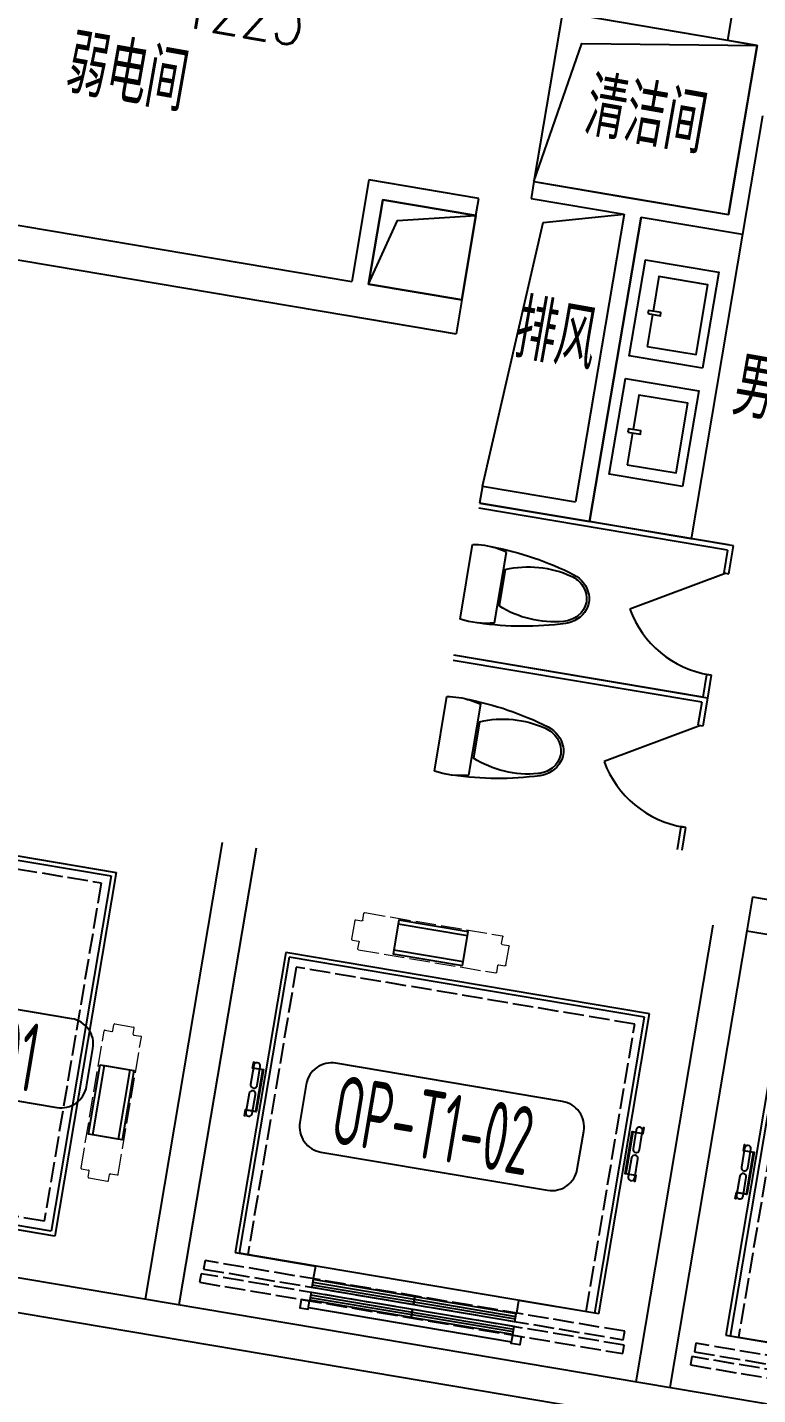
# Model space of a CAD drawing. Extents: x 12199666 to 24617114, y 1197707 to 2548648.
# Drawn here: x 12426150 to 12430405, y 1243874 to 1251845 of the extents above; entities that cross this region are included whole.
import ezdxf
from ezdxf.enums import TextEntityAlignment as Align

# ---------------------------------------------------------------- set-up
doc = ezdxf.new("R2010")
doc.units = 0
doc.header["$LTSCALE"] = 10
doc.header["$MEASUREMENT"] = 0
doc.linetypes.add('TX-CORE-T1-F10$0$T2X-LIFT$0$ACAD_ISO02W100', pattern=[15, 12, -3])
doc.linetypes.add('TX-CORE-T1-F11$0$T2X-LIFT$0$ACAD_ISO02W100', pattern=[15, 12, -3])
for name, color, linetype in [('TX-CORE-T1-F10$0$A-FIXT', 55, 'Continuous'), ('TX-CORE-T1-F10$0$A-SHFT', 161, 'Continuous'), ('TX-CORE-T1-F10$0$A-TEXT', 4, 'Continuous'), ('TX-CORE-T1-F10$0$A-WALL-CONC', 6, 'Continuous'), ('TX-CORE-T1-F10$0$PX-J-PLAN-F1$0$A-SYMB-NAME2', 4, 'Continuous'), ('TX-CORE-T1-F10$0$PX-J-PLAN-F1$0$A-SYMB-NUMB-T', 10, 'Continuous'), ('TX-CORE-T1-F10$0$T2X-LIFT$0$CONT_35', 2, 'Continuous'), ('TX-CORE-T1-F10$0$T2X-LIFT$0$DASH_25', 1, 'TX-CORE-T1-F10$0$T2X-LIFT$0$ACAD_ISO02W100'), ('TX-CORE-T1-F10$0$T2X-LIFT$0$DASH_35', 2, 'TX-CORE-T1-F10$0$T2X-LIFT$0$ACAD_ISO02W100'), ('TX-CORE-T1-F10$0$T2X-LIFT$0$DIM_35', 7, 'Continuous'), ('TX-CORE-T1-F10$0$WALL', 9, 'Continuous'), ('TX-CORE-T1-F10$0$WINDOW', 4, 'Continuous'), ('TX-CORE-T1-F10$0$WINDOW_TEXT', 7, 'Continuous'), ('TX-CORE-T1-F11$0$A-FIXT', 55, 'Continuous'), ('TX-CORE-T1-F11$0$A-SHFT', 161, 'Continuous'), ('TX-CORE-T1-F11$0$A-TEXT', 4, 'Continuous'), ('TX-CORE-T1-F11$0$A-WALL-CONC', 6, 'Continuous'), ('TX-CORE-T1-F11$0$PX-J-PLAN-F1$0$A-SYMB-NAME2', 4, 'Continuous'), ('TX-CORE-T1-F11$0$PX-J-PLAN-F1$0$A-SYMB-NUMB-T', 10, 'Continuous'), ('TX-CORE-T1-F11$0$T2X-LIFT$0$CONT_35', 2, 'Continuous'), ('TX-CORE-T1-F11$0$T2X-LIFT$0$DASH_25', 1, 'TX-CORE-T1-F11$0$T2X-LIFT$0$ACAD_ISO02W100'), ('TX-CORE-T1-F11$0$T2X-LIFT$0$DASH_35', 2, 'TX-CORE-T1-F11$0$T2X-LIFT$0$ACAD_ISO02W100'), ('TX-CORE-T1-F11$0$T2X-LIFT$0$DIM_35', 7, 'Continuous'), ('TX-CORE-T1-F11$0$WALL', 9, 'Continuous'), ('TX-CORE-T1-F11$0$WINDOW', 4, 'Continuous'), ('TX-CORE-T1-F11$0$WINDOW_TEXT', 7, 'Continuous')]:
    doc.layers.add(name, color=color, linetype=linetype)
doc.styles.add('TX-CORE-T1-F10$0$_TCH_WINDOW', font='SIMPLEX', dxfattribs={"height": 3.5, "bigfont": 'GBCBIG'})
doc.styles.add('TX-CORE-T1-F10$0$PX-J-PLAN-F1$0$XD2008', font='xd-hzs.shx', dxfattribs={"width": 0.7, "bigfont": 'xd-hztxt.shx'})
doc.styles.add('TX-CORE-T1-F10$0$T2X-CORE-1F$0$XD2008', font='xd-hzs.shx', dxfattribs={"width": 0.7, "bigfont": 'xd-hztxt.shx'})
doc.styles.add('TX-CORE-T1-F11$0$_TCH_WINDOW', font='SIMPLEX', dxfattribs={"height": 3.5, "bigfont": 'GBCBIG'})
doc.styles.add('TX-CORE-T1-F11$0$PX-J-PLAN-F1$0$XD2008', font='xd-hzs.shx', dxfattribs={"width": 0.7, "bigfont": 'xd-hztxt.shx'})
doc.styles.add('TX-CORE-T1-F11$0$T2X-CORE-1F$0$XD2008', font='xd-hzs.shx', dxfattribs={"width": 0.7, "bigfont": 'xd-hztxt.shx'})

# ---------------------------------------------------------------- blocks, each defined once
blk = doc.blocks.new('TX-CORE-T1-F10$0$SM平面图（下）3.4$0$$plan$00000388')
at = {"color": 0, "linetype": 'ByBlock', "lineweight": -2}
for p, q in [((-202.5, -209.5), (-202.5, 209.5)), ((0, -220.8), (0, 220.8)), ((-211.8, 107.7), (-211.8, -107.7))]:
    blk.add_line(p, q, dxfattribs=at)
at = {"color": 0, "linetype": 'ByBlock', "lineweight": -2, "flags": 128}
blk.add_lwpolyline([(-202.5, -209.5), (-151.6, -220.9), (-102.2, -226.4), (-50.2, -226.4), (0, -220.8)], dxfattribs=at)
at = {"color": 0, "linetype": 'ByBlock', "lineweight": -2}
for centre, radius, start, end in [((-70.5, -1596.9), 1822.9, 91.22237, 107.24774), ((-76.2, -236.2), 463.3, 97.73995, 105.82198), ((-76.2, -236.2), 463.3, 80.53768, 97.73995), ((-562.5, -12.2), 163.6, 107.24774, 159.54761), ((-580.4, 0), 128.7, 136.85426, 223.14574), ((-555.5, -23.3), 162.7, 104.77857, 136.85426), ((-443.4, -448.2), 602.2, 67.37374, 104.77857), ((-595.2, 0), 128.7, 159.54761, 200.45239), ((-562.5, 12.2), 163.6, 200.45239, 252.75226), ((-555.5, 23.3), 162.7, 223.14574, 255.22143), ((-70.5, 1596.9), 1822.9, 252.75226, 268.77763), ((-443.4, 448.2), 602.2, 255.22143, 292.62626)]:
    blk.add_arc(centre, radius, start, end, dxfattribs=at)
blk = doc.blocks.new('TX-CORE-T1-F10$0$$DorLib2D$00000228')
at = {"color": 0, "linetype": 'ByBlock', "lineweight": -2}
blk.add_line((0.5, 0), (0, 0.866), dxfattribs=at)
blk.add_arc((0.5, 0), 1, 120, 180, dxfattribs=at)
blk = doc.blocks.new('TX-CORE-T1-F10$0$fds123fg')
at = {"layer": 'TX-CORE-T1-F10$0$A-FIXT'}
for p, q in [((19820, 12265), (19820, 12400)), ((19850, 12400), (19850, 12265)), ((19850, 12265), (19820, 12265)), ((19820, 11530), (19820, 11665)), ((19820, 11665), (19850, 11665)), ((19850, 11665), (19850, 11500)), ((19820, 11530), (18350, 11530)), ((19820, 11500), (18350, 11500)), ((19850, 11500), (18350, 11500))]:
    blk.add_line(p, q, dxfattribs=at)
at = {"layer": 'TX-CORE-T1-F10$0$A-FIXT', "extrusion": (9.4585e-31, -6.59532e-29, -1), "xscale": 599.9999999999997, "yscale": 599.9999999999997, "zscale": 599.9999999999997, "rotation": 269.9999748658443}
blk.add_blockref('TX-CORE-T1-F10$0$$DorLib2D$00000228', (-19835, 11965), dxfattribs=at)
at = {"layer": 'TX-CORE-T1-F10$0$A-FIXT', "rotation": 179.9981894674711}
blk.add_blockref('TX-CORE-T1-F10$0$SM平面图（下）3.4$0$$plan$00000388', (18350, 11965), dxfattribs=at)
blk = doc.blocks.new('TX-CORE-T1-F10$0$$plan$00003701')
at = {"color": 0, "linetype": 'ByBlock', "lineweight": -2, "flags": 128}
for points in [[(-283, -432.9), (-283, 0), (283.1, 0), (283.1, -432.9), (-283, -432.9)], [(-23.3, -66.1), (-23.3, -139.5), (-4.1, -139.5), (-4.1, -66.1), (-23.3, -66.1)], [(-23.3, -93.2), (-211.9, -93.2)], [(-211.9, -93.2), (-211.9, -382.1), (200.2, -382.1), (200.2, -93.2), (-4.1, -93.2)]]:
    blk.add_lwpolyline(points, dxfattribs=at)
blk = doc.blocks.new('*U60')
at = {"layer": 'TX-CORE-T1-F10$0$T2X-LIFT$0$DASH_25', "lineweight": 20}
for p, q in [((-110, -406.6), (-110, 404.6)), ((-105.4, 409.2), (-64.6, 409.2)), ((-60, 413.8), (-60, 449.7)), ((-55.4, 454.3), (55.4, 454.3)), ((60, 413.8), (60, 449.7)), ((64.6, 409.2), (105.4, 409.2)), ((110, -406.6), (110, 404.6)), ((-105.4, -411.2), (-64.6, -411.2)), ((-60, -451.1), (-60, -415.8)), ((-55.4, -455.7), (55.4, -455.7)), ((60, -451.1), (60, -415.8)), ((64.6, -411.2), (105.4, -411.2))]:
    blk.add_line(p, q, dxfattribs=at)
for centre, start, end in [((-105.4, 404.6), 90, 180), ((-64.6, 413.8), 270, 0), ((-55.4, 449.7), 90, 180), ((55.4, 449.7), 0, 90), ((64.6, 413.8), 180, 270), ((105.4, 404.6), 0, 90), ((-105.4, -406.6), 180, 270), ((-64.6, -415.8), 0, 90), ((-55.4, -451.1), 180, 270), ((55.4, -451.1), 270, 0), ((64.6, -415.8), 90, 180), ((105.4, -406.6), 270, 0)]:
    blk.add_arc(centre, 4.61, start, end, dxfattribs=at)
blk = doc.blocks.new('TX-CORE-T1-F10$0$T2X-LIFT$0$M001488191_T2-P-01_06__Elevator')
at = {"layer": 'TX-CORE-T1-F10$0$T2X-LIFT$0$CONT_35'}
for p, q in [((1075, 820), (-1075, 820)), ((-1075, 820), (-1075, -955)), ((1075, -955), (1075, 820)), ((1050, 795), (-1050, 795)), ((-1050, 795), (-1050, -955)), ((1050, -955), (1050, 795)), ((1050, -955), (-1050, -955)), ((-600, -1200), (600, -1200))]:
    blk.add_line(p, q, dxfattribs=at)
at = {"layer": 'TX-CORE-T1-F10$0$T2X-LIFT$0$CONT_35', "color": 4, "linetype": 'TX-CORE-T1-F10$0$T2X-LIFT$0$ACAD_ISO02W100'}
for p, q in [((-1000, 745), (-1000, -955)), ((1000, 745), (-1000, 745)), ((1000, -955), (1000, 745))]:
    blk.add_line(p, q, dxfattribs=at)
at = {"layer": 'TX-CORE-T1-F10$0$T2X-LIFT$0$CONT_35'}
for points in [[(-47, 915), (-47, 1115), (-457, 1115), (-457, 915)], [(-47, 940), (-47, 1090), (-457, 1090), (-457, 940)], [(-1150, 160), (-1150, 125), (-1090, 125), (-1090, -125), (-1150, -125), (-1150, -160), (-1153, -160), (-1153, -122), (-1093, -122), (-1093, 122), (-1153, 122), (-1153, 160)], [(1150, -160), (1150, -125), (1090, -125), (1090, 125), (1150, 125), (1150, 160), (1153, 160), (1153, 122), (1093, 122), (1093, -122), (1153, -122), (1153, -160)], [(0, -1080), (0, -1035), (-600, -1035), (-600, -1080)], [(600, -1080), (600, -1035), (0, -1035), (0, -1080)], [(0, -1155), (0, -1110), (-600, -1110), (-600, -1155)], [(600, -1155), (600, -1110), (0, -1110), (0, -1155)], [(-600, -1160), (-650, -1160), (-650, -1210), (-600, -1210)], [(600, -1160), (650, -1160), (650, -1210), (600, -1210)]]:
    blk.add_lwpolyline(points, close=True, dxfattribs=at)
for points in [[(-1111, 27), (-1111, 139, 1), (-1149, 139), (-1149, 27, 1)], [(1149, 27), (1149, 139, 1), (1111, 139), (1111, 27, 1)], [(-1149, -27), (-1149, -139, 1), (-1111, -139), (-1111, -27, 1)], [(1111, -27), (1111, -139, 1), (1149, -139), (1149, -27, 1)]]:
    blk.add_lwpolyline(points, format="xyb", close=True, dxfattribs=at)
for points in [[(-1075, -955), (-600, -955), (-600, -1030)], [(1075, -955), (600, -955), (600, -1030)], [(-600, -1050), (0, -1050)], [(-600, -1065), (0, -1065)], [(0, -1050), (600, -1050)], [(0, -1065), (600, -1065)], [(-600, -1125), (0, -1125)], [(-600, -1140), (0, -1140)], [(0, -1125), (600, -1125)], [(0, -1140), (600, -1140)]]:
    blk.add_lwpolyline(points, dxfattribs=at)
at = {"layer": 'TX-CORE-T1-F10$0$T2X-LIFT$0$DASH_35'}
for points in [[(1240, -1080), (1240, -1030), (-1240, -1030), (-1240, -1080)], [(1250, -1160), (1250, -1110), (-1250, -1110), (-1250, -1160)]]:
    blk.add_lwpolyline(points, close=True, dxfattribs=at)
at = {"xscale": -1, "rotation": 270}
blk.add_blockref('*U60', (-252, 1015), dxfattribs=at)
blk = doc.blocks.new('TX-CORE-T1-F10$0$$DorLib2D$00000001')
for p, q in [((0.45, 0.975), (0.5, 0.975)), ((0.45, 0), (0.45, 0.975)), ((0.5, 0), (0.5, 0.975)), ((0.5, 0), (0.45, 0))]:
    blk.add_line(p, q)
at = {"lineweight": 13}
blk.add_arc((0.475, 0), 0.975, 91.46928, 180, dxfattribs=at)
blk = doc.blocks.new('TX-CORE-T1-F10')
at = {"layer": 'TX-CORE-T1-F10$0$A-FIXT'}
blk.add_lwpolyline([(12429725.4, 1250739.1), (12430317.1, 1250639.2), (12430017.6, 1248864.3), (12429426, 1248964.1)], close=True, dxfattribs=at)
at = {"layer": 'TX-CORE-T1-F10$0$A-SHFT'}
for p, q in [((12427285.1, 1247094.2), (12426835.9, 1244431.9)), ((12427482.3, 1247061), (12427033.1, 1244398.6)), ((12430144.7, 1246611.8), (12429695.5, 1243949.4)), ((12430341.9, 1246578.5), (12429892.7, 1243916.1))]:
    blk.add_line(p, q, dxfattribs=at)
for points in [[(12429101.1, 1250945.8), (12430235.1, 1250754.5), (12430401.5, 1251740.5), (12429267.5, 1251931.9)], [(12428221.4, 1250840.7), (12428763.7, 1250749.2), (12428680.5, 1250256.2), (12428138.2, 1250347.7)]]:
    blk.add_lwpolyline(points, close=True, dxfattribs=at)
for points in [[(12429101.1, 1250945.8), (12429379.8, 1251751.1), (12430401.5, 1251740.5)], [(12428138.2, 1250347.7), (12428307.3, 1250719.3), (12428763.7, 1250749.2)], [(12428801.7, 1249170.9), (12429155.1, 1250708.2), (12429626.8, 1250755.7)]]:
    blk.add_lwpolyline(points, dxfattribs=at)
at = {"layer": 'TX-CORE-T1-F10$0$PX-J-PLAN-F1$0$A-SYMB-NUMB-T', "color": 1}
for points in [[(12425001, 1245771.2), (12426321.6, 1245548.4, 0.414214), (12426494.5, 1245671.3), (12426531.9, 1245893.2, 0.414214), (12426408.9, 1246066), (12425088.3, 1246288.8, 0.414214), (12424915.5, 1246165.9), (12424878, 1245944, 0.414214)], [(12427860.6, 1245288.7), (12429181.2, 1245065.9, 0.414214), (12429354, 1245188.9), (12429391.5, 1245410.7, 0.414214), (12429268.5, 1245583.6), (12427947.9, 1245806.4, 0.414214), (12427775.1, 1245683.4), (12427737.6, 1245461.6, 0.414214)]]:
    blk.add_lwpolyline(points, format="xyb", close=True, dxfattribs=at)
at = {"layer": 'TX-CORE-T1-F10$0$WALL'}
for p, q in [((12430262.2, 1251966.9), (12430228.9, 1251769.7)), ((12430228.9, 1251769.7), (12430401.5, 1251740.5)), ((12430401.5, 1251740.5), (12430351.6, 1251444.7)), ((12430351.6, 1251444.7), (12430235.1, 1250754.5)), ((12430433.5, 1251329.5), (12430317.1, 1250639.2)), ((12424982.8, 1250880), (12428039.6, 1250364.3)), ((12428139.4, 1250955.9), (12428039.6, 1250364.3)), ((12428780.4, 1250847.8), (12428139.4, 1250955.9)), ((12429101.1, 1250945.8), (12429084.5, 1250847.2)), ((12429101.1, 1250945.8), (12429643.5, 1250854.3)), ((12428221.4, 1250840.7), (12428138.2, 1250347.7)), ((12428763.7, 1250749.2), (12428221.4, 1250840.7)), ((12428763.7, 1250749.2), (12428780.4, 1250847.8)), ((12429084.5, 1250847.2), (12429626.8, 1250755.7)), ((12429643.5, 1250854.3), (12430235.1, 1250754.5)), ((12429626.8, 1250755.7), (12429344, 1249079.4)), ((12429725.4, 1250739.1), (12429426, 1248964.1)), ((12429725.4, 1250739.1), (12430317.1, 1250639.2)), ((12424850.9, 1250699.4), (12428006.3, 1250167.1)), ((12428138.2, 1250347.7), (12428680.5, 1250256.2)), ((12428680.5, 1250256.2), (12428647.3, 1250058.9)), ((12428006.3, 1250167.1), (12428647.3, 1250058.9)), ((12428801.7, 1249170.9), (12428785, 1249072.3)), ((12428801.7, 1249170.9), (12429344, 1249079.4)), ((12428785, 1249072.3), (12429426, 1248964.1)), ((12430375.1, 1246775.7), (12430341.9, 1246578.5)), ((12430375.1, 1246775.7), (12433037.5, 1246326.6)), ((12430341.9, 1246578.5), (12433004.3, 1246129.3)), ((12424173.5, 1244881.1), (12435414.7, 1242984.5)), ((12424140.3, 1244683.8), (12435381.4, 1242787.3))]:
    blk.add_line(p, q, dxfattribs=at)
blk.add_lwpolyline([(12428680.5, 1250256.2), (12428763.7, 1250749.2), (12428221.4, 1250840.7), (12428138.2, 1250347.7)], close=True, dxfattribs=at)
blk.add_lwpolyline([(12428138.2, 1250347.7), (12428307.3, 1250719.3), (12428763.7, 1250749.2)], dxfattribs=at)
at = {"layer": 'TX-CORE-T1-F10$0$A-FIXT', "extrusion": (-1.19998e-28, -3.20494e-28, -1), "xscale": -1, "zscale": -1, "rotation": 279.5763336939252}
for p in [(-12429704.3, 1250210.2), (-12429587.8, 1249520)]:
    blk.add_blockref('TX-CORE-T1-F10$0$$plan$00003701', p, dxfattribs=at)
at = {"layer": 'TX-CORE-T1-F10$0$A-WALL-CONC', "xscale": -1, "rotation": 170.4236160339596}
for p in [(12412603.9, 1263464.8), (12412454.2, 1262577.3)]:
    blk.add_blockref('TX-CORE-T1-F10$0$fds123fg', p, dxfattribs=at)
at = {"layer": 'TX-CORE-T1-F10$0$T2X-LIFT$0$DIM_35', "xscale": -1, "rotation": 260.4276555064017}
blk.add_blockref('TX-CORE-T1-F10$0$T2X-LIFT$0$M001488191_T2-P-01_06__Elevator', (12425679.3, 1245995.4), dxfattribs=at)
at = {"layer": 'TX-CORE-T1-F10$0$T2X-LIFT$0$DIM_35', "rotation": 350.4276555055396}
for p in [(12428578.8, 1245465.6), (12431438.5, 1244983.3)]:
    blk.add_blockref('TX-CORE-T1-F10$0$T2X-LIFT$0$M001488191_T2-P-01_06__Elevator', p, dxfattribs=at)
at = {"layer": 'TX-CORE-T1-F10$0$WINDOW'}
ref = blk.add_blockref('TX-CORE-T1-F10$0$$DorLib2D$00000001', (12431041.8, 1251328.3), dxfattribs=dict(at, xscale=1000, yscale=-1000, zscale=200, rotation=350.4236160316875))
ref.add_attrib('A', 'M1023', (12430599.4, 1251531), dxfattribs={"layer": 'TX-CORE-T1-F10$0$WINDOW_TEXT', "height": 297.5, "rotation": 350.42362, "style": 'TX-CORE-T1-F10$0$_TCH_WINDOW', "width": 0.705882})
at = {"layer": 'TX-CORE-T1-F10$0$A-TEXT', "style": 'TX-CORE-T1-F10$0$T2X-CORE-1F$0$XD2008', "width": 0.7}
for s, p in [('弱电间', (12426359.2, 1251469.1)), ('清洁间', (12429381.6, 1251223.2)), ('排风', (12428974.2, 1249924.2)), ('男卫', (12430244, 1249591.3))]:
    blk.add_text(s, height=350, rotation=350, dxfattribs=at).set_placement(p)
at = {"layer": 'TX-CORE-T1-F10$0$PX-J-PLAN-F1$0$A-SYMB-NAME2', "style": 'TX-CORE-T1-F10$0$PX-J-PLAN-F1$0$XD2008', "width": 0.6}
for s, p in [('OP-T1-01', (12425653.9, 1245927.9)), ('OP-T1-02', (12428513.5, 1245445.5))]:
    blk.add_text(s, height=400, rotation=350.42357, dxfattribs=at).set_placement(p, align=Align.MIDDLE)
at = {"layer": 'TX-CORE-T1-F10$0$WINDOW_TEXT', "style": 'TX-CORE-T1-F10$0$_TCH_WINDOW', "width": 0.705882}
blk.add_text('1223', height=297.5, rotation=350.42362, dxfattribs=at).set_placement((12427031.1, 1251852.8))
blk = doc.blocks.new('TX-CORE-T1-F11$0$SM平面图（下）3.4$0$$plan$00000388')
at = {"color": 0, "linetype": 'ByBlock', "lineweight": -2}
for p, q in [((-202.5, -209.5), (-202.5, 209.5)), ((0, -220.8), (0, 220.8)), ((-211.8, 107.7), (-211.8, -107.7))]:
    blk.add_line(p, q, dxfattribs=at)
at = {"color": 0, "linetype": 'ByBlock', "lineweight": -2, "flags": 128}
blk.add_lwpolyline([(-202.5, -209.5), (-151.6, -220.9), (-102.2, -226.4), (-50.2, -226.4), (0, -220.8)], dxfattribs=at)
at = {"color": 0, "linetype": 'ByBlock', "lineweight": -2}
for centre, radius, start, end in [((-70.5, -1596.9), 1822.9, 91.22237, 107.24774), ((-76.2, -236.2), 463.3, 97.73995, 105.82198), ((-76.2, -236.2), 463.3, 80.53768, 97.73995), ((-562.5, -12.2), 163.6, 107.24774, 159.54761), ((-580.4, 0), 128.7, 136.85426, 223.14574), ((-555.5, -23.3), 162.7, 104.77857, 136.85426), ((-443.4, -448.2), 602.2, 67.37374, 104.77857), ((-595.2, 0), 128.7, 159.54761, 200.45239), ((-562.5, 12.2), 163.6, 200.45239, 252.75226), ((-555.5, 23.3), 162.7, 223.14574, 255.22143), ((-70.5, 1596.9), 1822.9, 252.75226, 268.77763), ((-443.4, 448.2), 602.2, 255.22143, 292.62626)]:
    blk.add_arc(centre, radius, start, end, dxfattribs=at)
blk = doc.blocks.new('TX-CORE-T1-F11$0$$DorLib2D$00000228')
at = {"color": 0, "linetype": 'ByBlock', "lineweight": -2}
blk.add_line((0.5, 0), (0, 0.866), dxfattribs=at)
blk.add_arc((0.5, 0), 1, 120, 180, dxfattribs=at)
blk = doc.blocks.new('TX-CORE-T1-F11$0$fds123fg')
at = {"layer": 'TX-CORE-T1-F11$0$A-FIXT'}
for p, q in [((19820, 12265), (19820, 12400)), ((19850, 12400), (19850, 12265)), ((19850, 12265), (19820, 12265)), ((19820, 11530), (19820, 11665)), ((19820, 11665), (19850, 11665)), ((19850, 11665), (19850, 11500)), ((19820, 11530), (18350, 11530)), ((19820, 11500), (18350, 11500)), ((19850, 11500), (18350, 11500))]:
    blk.add_line(p, q, dxfattribs=at)
at = {"layer": 'TX-CORE-T1-F11$0$A-FIXT', "extrusion": (9.4585e-31, -6.59532e-29, -1), "xscale": 599.9999999999997, "yscale": 599.9999999999997, "zscale": 599.9999999999997, "rotation": 269.9999748658443}
blk.add_blockref('TX-CORE-T1-F11$0$$DorLib2D$00000228', (-19835, 11965), dxfattribs=at)
at = {"layer": 'TX-CORE-T1-F11$0$A-FIXT', "rotation": 179.9981894674711}
blk.add_blockref('TX-CORE-T1-F11$0$SM平面图（下）3.4$0$$plan$00000388', (18350, 11965), dxfattribs=at)
blk = doc.blocks.new('TX-CORE-T1-F11$0$$plan$00003701')
at = {"color": 0, "linetype": 'ByBlock', "lineweight": -2, "flags": 128}
for points in [[(-283, -432.9), (-283, 0), (283.1, 0), (283.1, -432.9), (-283, -432.9)], [(-23.3, -66.1), (-23.3, -139.5), (-4.1, -139.5), (-4.1, -66.1), (-23.3, -66.1)], [(-23.3, -93.2), (-211.9, -93.2)], [(-211.9, -93.2), (-211.9, -382.1), (200.2, -382.1), (200.2, -93.2), (-4.1, -93.2)]]:
    blk.add_lwpolyline(points, dxfattribs=at)
blk = doc.blocks.new('*U269')
at = {"layer": 'TX-CORE-T1-F11$0$T2X-LIFT$0$DASH_25', "lineweight": 20}
for p, q in [((-110, -406.6), (-110, 404.6)), ((-105.4, 409.2), (-64.6, 409.2)), ((-60, 413.8), (-60, 449.7)), ((-55.4, 454.3), (55.4, 454.3)), ((60, 413.8), (60, 449.7)), ((64.6, 409.2), (105.4, 409.2)), ((110, -406.6), (110, 404.6)), ((-105.4, -411.2), (-64.6, -411.2)), ((-60, -451.1), (-60, -415.8)), ((-55.4, -455.7), (55.4, -455.7)), ((60, -451.1), (60, -415.8)), ((64.6, -411.2), (105.4, -411.2))]:
    blk.add_line(p, q, dxfattribs=at)
for centre, start, end in [((-105.4, 404.6), 90, 180), ((-64.6, 413.8), 270, 0), ((-55.4, 449.7), 90, 180), ((55.4, 449.7), 0, 90), ((64.6, 413.8), 180, 270), ((105.4, 404.6), 0, 90), ((-105.4, -406.6), 180, 270), ((-64.6, -415.8), 0, 90), ((-55.4, -451.1), 180, 270), ((55.4, -451.1), 270, 0), ((64.6, -415.8), 90, 180), ((105.4, -406.6), 270, 0)]:
    blk.add_arc(centre, 4.61, start, end, dxfattribs=at)
blk = doc.blocks.new('TX-CORE-T1-F11$0$T2X-LIFT$0$M001488191_T2-P-01_06__Elevator')
at = {"layer": 'TX-CORE-T1-F11$0$T2X-LIFT$0$CONT_35'}
for p, q in [((1075, 820), (-1075, 820)), ((-1075, 820), (-1075, -955)), ((1075, -955), (1075, 820)), ((1050, 795), (-1050, 795)), ((-1050, 795), (-1050, -955)), ((1050, -955), (1050, 795)), ((1050, -955), (-1050, -955)), ((-600, -1200), (600, -1200))]:
    blk.add_line(p, q, dxfattribs=at)
at = {"layer": 'TX-CORE-T1-F11$0$T2X-LIFT$0$CONT_35', "color": 4, "linetype": 'TX-CORE-T1-F11$0$T2X-LIFT$0$ACAD_ISO02W100'}
for p, q in [((-1000, 745), (-1000, -955)), ((1000, 745), (-1000, 745)), ((1000, -955), (1000, 745))]:
    blk.add_line(p, q, dxfattribs=at)
at = {"layer": 'TX-CORE-T1-F11$0$T2X-LIFT$0$CONT_35'}
for points in [[(-47, 915), (-47, 1115), (-457, 1115), (-457, 915)], [(-47, 940), (-47, 1090), (-457, 1090), (-457, 940)], [(-1150, 160), (-1150, 125), (-1090, 125), (-1090, -125), (-1150, -125), (-1150, -160), (-1153, -160), (-1153, -122), (-1093, -122), (-1093, 122), (-1153, 122), (-1153, 160)], [(1150, -160), (1150, -125), (1090, -125), (1090, 125), (1150, 125), (1150, 160), (1153, 160), (1153, 122), (1093, 122), (1093, -122), (1153, -122), (1153, -160)], [(0, -1080), (0, -1035), (-600, -1035), (-600, -1080)], [(600, -1080), (600, -1035), (0, -1035), (0, -1080)], [(0, -1155), (0, -1110), (-600, -1110), (-600, -1155)], [(600, -1155), (600, -1110), (0, -1110), (0, -1155)], [(-600, -1160), (-650, -1160), (-650, -1210), (-600, -1210)], [(600, -1160), (650, -1160), (650, -1210), (600, -1210)]]:
    blk.add_lwpolyline(points, close=True, dxfattribs=at)
for points in [[(-1111, 27), (-1111, 139, 1), (-1149, 139), (-1149, 27, 1)], [(1149, 27), (1149, 139, 1), (1111, 139), (1111, 27, 1)], [(-1149, -27), (-1149, -139, 1), (-1111, -139), (-1111, -27, 1)], [(1111, -27), (1111, -139, 1), (1149, -139), (1149, -27, 1)]]:
    blk.add_lwpolyline(points, format="xyb", close=True, dxfattribs=at)
for points in [[(-1075, -955), (-600, -955), (-600, -1030)], [(1075, -955), (600, -955), (600, -1030)], [(-600, -1050), (0, -1050)], [(-600, -1065), (0, -1065)], [(0, -1050), (600, -1050)], [(0, -1065), (600, -1065)], [(-600, -1125), (0, -1125)], [(-600, -1140), (0, -1140)], [(0, -1125), (600, -1125)], [(0, -1140), (600, -1140)]]:
    blk.add_lwpolyline(points, dxfattribs=at)
at = {"layer": 'TX-CORE-T1-F11$0$T2X-LIFT$0$DASH_35'}
for points in [[(1240, -1080), (1240, -1030), (-1240, -1030), (-1240, -1080)], [(1250, -1160), (1250, -1110), (-1250, -1110), (-1250, -1160)]]:
    blk.add_lwpolyline(points, close=True, dxfattribs=at)
at = {"xscale": -1, "rotation": 270}
blk.add_blockref('*U269', (-252, 1015), dxfattribs=at)
blk = doc.blocks.new('TX-CORE-T1-F11$0$$DorLib2D$00000001')
for p, q in [((0.45, 0.975), (0.5, 0.975)), ((0.45, 0), (0.45, 0.975)), ((0.5, 0), (0.5, 0.975)), ((0.5, 0), (0.45, 0))]:
    blk.add_line(p, q)
at = {"lineweight": 13}
blk.add_arc((0.475, 0), 0.975, 91.46928, 180, dxfattribs=at)
blk = doc.blocks.new('TX-CORE-T1-F11')
at = {"layer": 'TX-CORE-T1-F11$0$A-FIXT'}
blk.add_lwpolyline([(12429725.4, 1250739.1), (12430317.1, 1250639.2), (12430017.6, 1248864.3), (12429426, 1248964.1)], close=True, dxfattribs=at)
at = {"layer": 'TX-CORE-T1-F11$0$A-SHFT'}
for p, q in [((12427285.1, 1247094.2), (12426835.9, 1244431.9)), ((12427482.3, 1247061), (12427033.1, 1244398.6)), ((12430144.7, 1246611.8), (12429695.5, 1243949.4)), ((12430341.9, 1246578.5), (12429892.7, 1243916.1))]:
    blk.add_line(p, q, dxfattribs=at)
for points in [[(12429101.1, 1250945.8), (12430235.1, 1250754.5), (12430401.5, 1251740.5), (12429267.5, 1251931.9)], [(12428221.4, 1250840.7), (12428763.7, 1250749.2), (12428680.5, 1250256.2), (12428138.2, 1250347.7)]]:
    blk.add_lwpolyline(points, close=True, dxfattribs=at)
for points in [[(12429101.1, 1250945.8), (12429379.8, 1251751.1), (12430401.5, 1251740.5)], [(12428138.2, 1250347.7), (12428307.3, 1250719.3), (12428763.7, 1250749.2)], [(12428801.7, 1249170.9), (12429155.1, 1250708.2), (12429626.8, 1250755.7)]]:
    blk.add_lwpolyline(points, dxfattribs=at)
at = {"layer": 'TX-CORE-T1-F11$0$PX-J-PLAN-F1$0$A-SYMB-NUMB-T', "color": 1}
for points in [[(12425001, 1245771.2), (12426321.6, 1245548.4, 0.414214), (12426494.5, 1245671.3), (12426531.9, 1245893.2, 0.414214), (12426408.9, 1246066), (12425088.3, 1246288.8, 0.414214), (12424915.5, 1246165.9), (12424878, 1245944, 0.414214)], [(12427860.6, 1245288.7), (12429181.2, 1245065.9, 0.414214), (12429354, 1245188.9), (12429391.5, 1245410.7, 0.414214), (12429268.5, 1245583.6), (12427947.9, 1245806.4, 0.414214), (12427775.1, 1245683.4), (12427737.6, 1245461.6, 0.414214)]]:
    blk.add_lwpolyline(points, format="xyb", close=True, dxfattribs=at)
at = {"layer": 'TX-CORE-T1-F11$0$WALL'}
for p, q in [((12430262.2, 1251966.9), (12430228.9, 1251769.7)), ((12430228.9, 1251769.7), (12430401.5, 1251740.5)), ((12430401.5, 1251740.5), (12430351.6, 1251444.7)), ((12430351.6, 1251444.7), (12430235.1, 1250754.5)), ((12430433.5, 1251329.5), (12430317.1, 1250639.2)), ((12424982.8, 1250880), (12428039.6, 1250364.3)), ((12428139.4, 1250955.9), (12428039.6, 1250364.3)), ((12428780.4, 1250847.8), (12428139.4, 1250955.9)), ((12429101.1, 1250945.8), (12429084.5, 1250847.2)), ((12429101.1, 1250945.8), (12429643.5, 1250854.3)), ((12428221.4, 1250840.7), (12428138.2, 1250347.7)), ((12428763.7, 1250749.2), (12428221.4, 1250840.7)), ((12428763.7, 1250749.2), (12428780.4, 1250847.8)), ((12429084.5, 1250847.2), (12429626.8, 1250755.7)), ((12429643.5, 1250854.3), (12430235.1, 1250754.5)), ((12429626.8, 1250755.7), (12429344, 1249079.4)), ((12429725.4, 1250739.1), (12429426, 1248964.1)), ((12429725.4, 1250739.1), (12430317.1, 1250639.2)), ((12424850.9, 1250699.4), (12428006.3, 1250167.1)), ((12428138.2, 1250347.7), (12428680.5, 1250256.2)), ((12428680.5, 1250256.2), (12428647.3, 1250058.9)), ((12428006.3, 1250167.1), (12428647.3, 1250058.9)), ((12428801.7, 1249170.9), (12428785, 1249072.3)), ((12428801.7, 1249170.9), (12429344, 1249079.4)), ((12428785, 1249072.3), (12429426, 1248964.1)), ((12430375.1, 1246775.7), (12430341.9, 1246578.5)), ((12430375.1, 1246775.7), (12433037.5, 1246326.6)), ((12430341.9, 1246578.5), (12433004.3, 1246129.3)), ((12424173.5, 1244881.1), (12435414.7, 1242984.5)), ((12424140.3, 1244683.8), (12435381.4, 1242787.3))]:
    blk.add_line(p, q, dxfattribs=at)
blk.add_lwpolyline([(12428680.5, 1250256.2), (12428763.7, 1250749.2), (12428221.4, 1250840.7), (12428138.2, 1250347.7)], close=True, dxfattribs=at)
blk.add_lwpolyline([(12428138.2, 1250347.7), (12428307.3, 1250719.3), (12428763.7, 1250749.2)], dxfattribs=at)
at = {"layer": 'TX-CORE-T1-F11$0$A-FIXT', "extrusion": (-1.19998e-28, -3.20494e-28, -1), "xscale": -1, "zscale": -1, "rotation": 279.5763336939252}
for p in [(-12429704.3, 1250210.2), (-12429587.8, 1249520)]:
    blk.add_blockref('TX-CORE-T1-F11$0$$plan$00003701', p, dxfattribs=at)
at = {"layer": 'TX-CORE-T1-F11$0$A-WALL-CONC', "xscale": -1, "rotation": 170.4236160339596}
for p in [(12412603.9, 1263464.8), (12412454.2, 1262577.3)]:
    blk.add_blockref('TX-CORE-T1-F11$0$fds123fg', p, dxfattribs=at)
at = {"layer": 'TX-CORE-T1-F11$0$T2X-LIFT$0$DIM_35', "xscale": -1, "rotation": 260.4276555064017}
blk.add_blockref('TX-CORE-T1-F11$0$T2X-LIFT$0$M001488191_T2-P-01_06__Elevator', (12425679.3, 1245995.4), dxfattribs=at)
at = {"layer": 'TX-CORE-T1-F11$0$T2X-LIFT$0$DIM_35', "rotation": 350.4276555055396}
for p in [(12428578.8, 1245465.6), (12431438.5, 1244983.3)]:
    blk.add_blockref('TX-CORE-T1-F11$0$T2X-LIFT$0$M001488191_T2-P-01_06__Elevator', p, dxfattribs=at)
at = {"layer": 'TX-CORE-T1-F11$0$WINDOW'}
ref = blk.add_blockref('TX-CORE-T1-F11$0$$DorLib2D$00000001', (12431041.8, 1251328.3), dxfattribs=dict(at, xscale=1000, yscale=-1000, zscale=200, rotation=350.4236160316875))
ref.add_attrib('A', 'M1023', (12430599.4, 1251531), dxfattribs={"layer": 'TX-CORE-T1-F11$0$WINDOW_TEXT', "height": 297.5, "rotation": 350.42362, "style": 'TX-CORE-T1-F11$0$_TCH_WINDOW', "width": 0.705882})
at = {"layer": 'TX-CORE-T1-F11$0$A-TEXT', "style": 'TX-CORE-T1-F11$0$T2X-CORE-1F$0$XD2008', "width": 0.7}
for s, p in [('弱电间', (12426359.2, 1251469.1)), ('清洁间', (12429381.6, 1251223.2)), ('排风', (12428974.2, 1249924.2)), ('男卫', (12430244, 1249591.3))]:
    blk.add_text(s, height=350, rotation=350, dxfattribs=at).set_placement(p)
at = {"layer": 'TX-CORE-T1-F11$0$PX-J-PLAN-F1$0$A-SYMB-NAME2', "style": 'TX-CORE-T1-F11$0$PX-J-PLAN-F1$0$XD2008', "width": 0.6}
for s, p in [('OP-T1-01', (12425653.9, 1245927.9)), ('OP-T1-02', (12428513.5, 1245445.5))]:
    blk.add_text(s, height=400, rotation=350.42357, dxfattribs=at).set_placement(p, align=Align.MIDDLE)
at = {"layer": 'TX-CORE-T1-F11$0$WINDOW_TEXT', "style": 'TX-CORE-T1-F11$0$_TCH_WINDOW', "width": 0.705882}
blk.add_text('1223', height=297.5, rotation=350.42362, dxfattribs=at).set_placement((12427031.1, 1251852.8))
blk = doc.blocks.new('TX-PLAN-T1-F11')
blk.add_blockref('TX-CORE-T1-F11', (0, 0))

msp = doc.modelspace()

# ---------------------------------------------------------------- block references
for name in ['TX-PLAN-T1-F11', 'TX-CORE-T1-F10']:
    msp.add_blockref(name, (0, 0))

doc.saveas('drawing.dxf')
